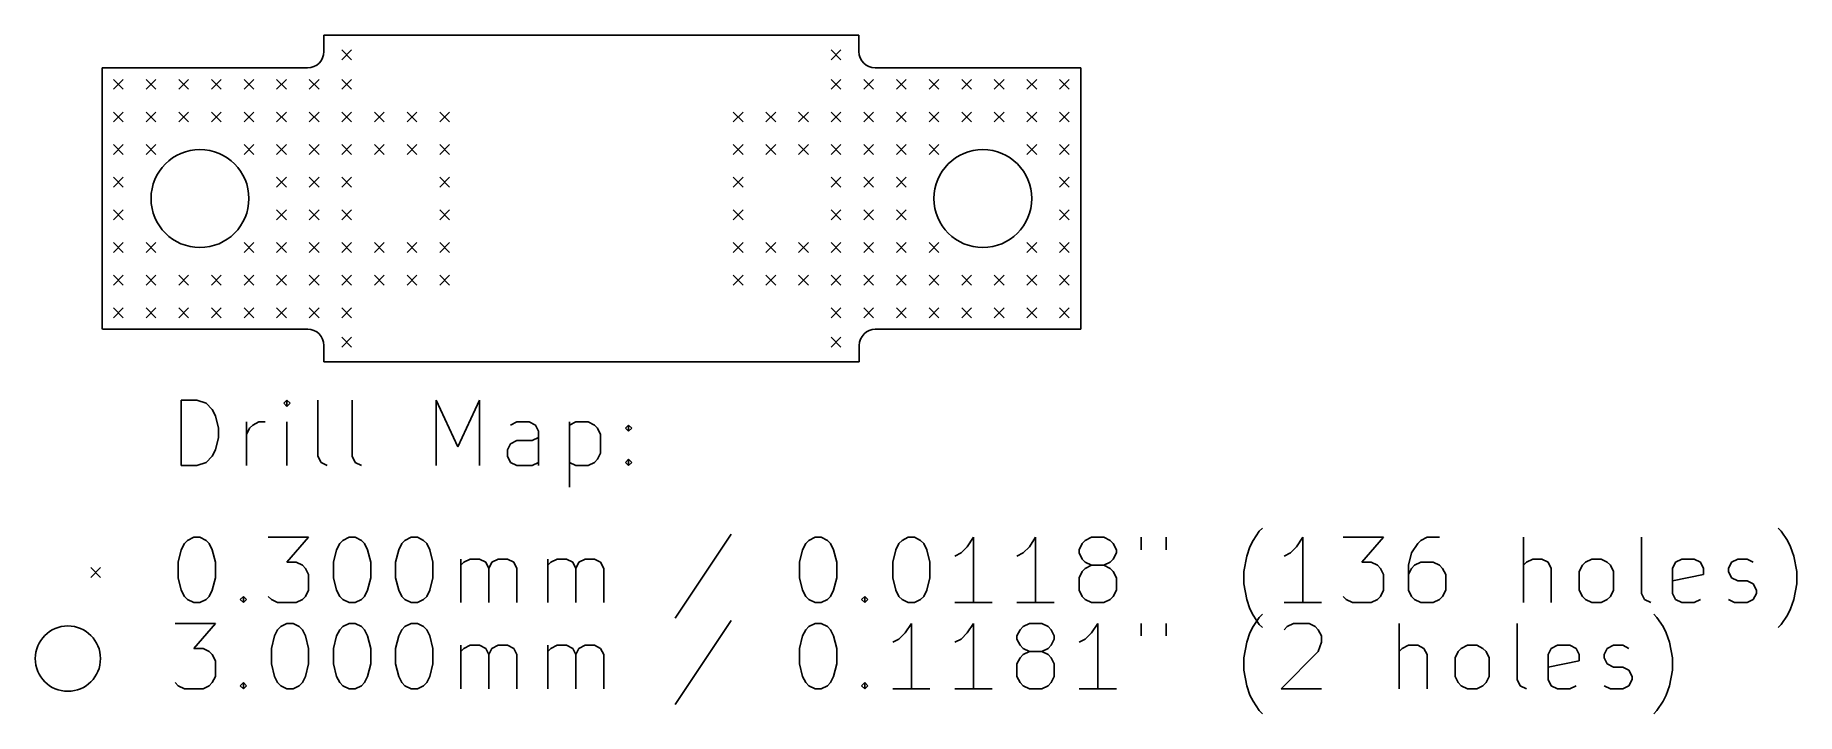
# Model space of a CAD drawing. Extents: x 182.9 to 236.9, y -165.8 to -145.
import ezdxf

# ---------------------------------------------------------------- set-up
doc = ezdxf.new("R2010")
doc.units = 0
doc.layers.add('BLACK', color=7, linetype='CONTINUOUS')

msp = doc.modelspace()

# ---------------------------------------------------------------- linework, layer by layer
at = {"layer": 'BLACK', "linetype": 'CONTINUOUS'}
for p, q in [((191.8, -145.5), (191.8, -145)), ((191.8, -145), (208.2, -145)), ((208.2, -145), (208.2, -145.5)), ((192.35, -145.45), (192.65, -145.75)), ((192.65, -145.45), (192.35, -145.75)), ((207.35, -145.45), (207.65, -145.75)), ((207.65, -145.45), (207.35, -145.75)), ((185, -154), (185, -146)), ((191.3, -146), (185, -146)), ((215, -146), (208.7, -146)), ((215, -146), (215, -154)), ((185.35, -146.35), (185.65, -146.65)), ((185.65, -146.35), (185.35, -146.65)), ((186.35, -146.35), (186.65, -146.65)), ((186.65, -146.35), (186.35, -146.65)), ((187.35, -146.35), (187.65, -146.65)), ((187.65, -146.35), (187.35, -146.65)), ((188.35, -146.35), (188.65, -146.65)), ((188.65, -146.35), (188.35, -146.65)), ((189.35, -146.35), (189.65, -146.65)), ((189.65, -146.35), (189.35, -146.65)), ((190.35, -146.35), (190.65, -146.65)), ((190.65, -146.35), (190.35, -146.65)), ((191.35, -146.35), (191.65, -146.65)), ((191.65, -146.35), (191.35, -146.65)), ((192.35, -146.35), (192.65, -146.65)), ((192.65, -146.35), (192.35, -146.65)), ((207.35, -146.35), (207.65, -146.65)), ((207.65, -146.35), (207.35, -146.65)), ((208.35, -146.35), (208.65, -146.65)), ((208.65, -146.35), (208.35, -146.65)), ((209.35, -146.35), (209.65, -146.65)), ((209.65, -146.35), (209.35, -146.65)), ((210.35, -146.35), (210.65, -146.65)), ((210.65, -146.35), (210.35, -146.65)), ((211.35, -146.35), (211.65, -146.65)), ((211.65, -146.35), (211.35, -146.65)), ((212.35, -146.35), (212.65, -146.65)), ((212.65, -146.35), (212.35, -146.65)), ((213.35, -146.35), (213.65, -146.65)), ((213.65, -146.35), (213.35, -146.65)), ((214.35, -146.35), (214.65, -146.65)), ((214.65, -146.35), (214.35, -146.65)), ((185.35, -147.35), (185.65, -147.65)), ((185.65, -147.35), (185.35, -147.65)), ((186.35, -147.35), (186.65, -147.65)), ((186.65, -147.35), (186.35, -147.65)), ((187.35, -147.35), (187.65, -147.65)), ((187.65, -147.35), (187.35, -147.65)), ((188.35, -147.35), (188.65, -147.65)), ((188.65, -147.35), (188.35, -147.65)), ((189.35, -147.35), (189.65, -147.65)), ((189.65, -147.35), (189.35, -147.65)), ((190.35, -147.35), (190.65, -147.65)), ((190.65, -147.35), (190.35, -147.65)), ((191.35, -147.35), (191.65, -147.65)), ((191.65, -147.35), (191.35, -147.65)), ((192.35, -147.35), (192.65, -147.65)), ((192.65, -147.35), (192.35, -147.65)), ((193.35, -147.35), (193.65, -147.65)), ((193.65, -147.35), (193.35, -147.65)), ((194.35, -147.35), (194.65, -147.65)), ((194.65, -147.35), (194.35, -147.65)), ((195.35, -147.35), (195.65, -147.65)), ((195.65, -147.35), (195.35, -147.65)), ((204.35, -147.35), (204.65, -147.65)), ((204.65, -147.35), (204.35, -147.65)), ((205.35, -147.35), (205.65, -147.65)), ((205.65, -147.35), (205.35, -147.65)), ((206.35, -147.35), (206.65, -147.65)), ((206.65, -147.35), (206.35, -147.65)), ((207.35, -147.35), (207.65, -147.65)), ((207.65, -147.35), (207.35, -147.65)), ((208.35, -147.35), (208.65, -147.65)), ((208.65, -147.35), (208.35, -147.65)), ((209.35, -147.35), (209.65, -147.65)), ((209.65, -147.35), (209.35, -147.65)), ((210.35, -147.35), (210.65, -147.65)), ((210.65, -147.35), (210.35, -147.65)), ((211.35, -147.35), (211.65, -147.65)), ((211.65, -147.35), (211.35, -147.65)), ((212.35, -147.35), (212.65, -147.65)), ((212.65, -147.35), (212.35, -147.65)), ((213.35, -147.35), (213.65, -147.65)), ((213.65, -147.35), (213.35, -147.65)), ((214.35, -147.35), (214.65, -147.65)), ((214.65, -147.35), (214.35, -147.65)), ((185.35, -148.35), (185.65, -148.65)), ((185.65, -148.35), (185.35, -148.65)), ((186.35, -148.35), (186.65, -148.65)), ((186.65, -148.35), (186.35, -148.65)), ((189.35, -148.35), (189.65, -148.65)), ((189.65, -148.35), (189.35, -148.65)), ((190.35, -148.35), (190.65, -148.65)), ((190.65, -148.35), (190.35, -148.65)), ((191.35, -148.35), (191.65, -148.65)), ((191.65, -148.35), (191.35, -148.65)), ((192.35, -148.35), (192.65, -148.65)), ((192.65, -148.35), (192.35, -148.65)), ((193.35, -148.35), (193.65, -148.65)), ((193.65, -148.35), (193.35, -148.65)), ((194.35, -148.35), (194.65, -148.65)), ((194.65, -148.35), (194.35, -148.65)), ((195.35, -148.35), (195.65, -148.65)), ((195.65, -148.35), (195.35, -148.65)), ((204.35, -148.35), (204.65, -148.65)), ((204.65, -148.35), (204.35, -148.65)), ((205.35, -148.35), (205.65, -148.65)), ((205.65, -148.35), (205.35, -148.65)), ((206.35, -148.35), (206.65, -148.65)), ((206.65, -148.35), (206.35, -148.65)), ((207.35, -148.35), (207.65, -148.65)), ((207.65, -148.35), (207.35, -148.65)), ((208.35, -148.35), (208.65, -148.65)), ((208.65, -148.35), (208.35, -148.65)), ((209.35, -148.35), (209.65, -148.65)), ((209.65, -148.35), (209.35, -148.65)), ((210.35, -148.35), (210.65, -148.65)), ((210.65, -148.35), (210.35, -148.65)), ((213.35, -148.35), (213.65, -148.65)), ((213.65, -148.35), (213.35, -148.65)), ((214.35, -148.35), (214.65, -148.65)), ((214.65, -148.35), (214.35, -148.65)), ((185.35, -149.35), (185.65, -149.65)), ((185.65, -149.35), (185.35, -149.65)), ((190.35, -149.35), (190.65, -149.65)), ((190.65, -149.35), (190.35, -149.65)), ((191.35, -149.35), (191.65, -149.65)), ((191.65, -149.35), (191.35, -149.65)), ((192.35, -149.35), (192.65, -149.65)), ((192.65, -149.35), (192.35, -149.65)), ((195.35, -149.35), (195.65, -149.65)), ((195.65, -149.35), (195.35, -149.65)), ((204.35, -149.35), (204.65, -149.65)), ((204.65, -149.35), (204.35, -149.65)), ((207.35, -149.35), (207.65, -149.65)), ((207.65, -149.35), (207.35, -149.65)), ((208.35, -149.35), (208.65, -149.65)), ((208.65, -149.35), (208.35, -149.65)), ((209.35, -149.35), (209.65, -149.65)), ((209.65, -149.35), (209.35, -149.65)), ((214.35, -149.35), (214.65, -149.65)), ((214.65, -149.35), (214.35, -149.65)), ((185.35, -150.35), (185.65, -150.65)), ((185.65, -150.35), (185.35, -150.65)), ((190.35, -150.35), (190.65, -150.65)), ((190.65, -150.35), (190.35, -150.65)), ((191.35, -150.35), (191.65, -150.65)), ((191.65, -150.35), (191.35, -150.65)), ((192.35, -150.35), (192.65, -150.65)), ((192.65, -150.35), (192.35, -150.65)), ((195.35, -150.35), (195.65, -150.65)), ((195.65, -150.35), (195.35, -150.65)), ((204.35, -150.35), (204.65, -150.65)), ((204.65, -150.35), (204.35, -150.65)), ((207.35, -150.35), (207.65, -150.65)), ((207.65, -150.35), (207.35, -150.65)), ((208.35, -150.35), (208.65, -150.65)), ((208.65, -150.35), (208.35, -150.65)), ((209.35, -150.35), (209.65, -150.65)), ((209.65, -150.35), (209.35, -150.65)), ((214.35, -150.35), (214.65, -150.65)), ((214.65, -150.35), (214.35, -150.65)), ((185.35, -151.35), (185.65, -151.65)), ((185.65, -151.35), (185.35, -151.65)), ((186.35, -151.35), (186.65, -151.65)), ((186.65, -151.35), (186.35, -151.65)), ((189.35, -151.35), (189.65, -151.65)), ((189.65, -151.35), (189.35, -151.65)), ((190.35, -151.35), (190.65, -151.65)), ((190.65, -151.35), (190.35, -151.65)), ((191.35, -151.35), (191.65, -151.65)), ((191.65, -151.35), (191.35, -151.65)), ((192.35, -151.35), (192.65, -151.65)), ((192.65, -151.35), (192.35, -151.65)), ((193.35, -151.35), (193.65, -151.65)), ((193.65, -151.35), (193.35, -151.65)), ((194.35, -151.35), (194.65, -151.65)), ((194.65, -151.35), (194.35, -151.65)), ((195.35, -151.35), (195.65, -151.65)), ((195.65, -151.35), (195.35, -151.65)), ((204.35, -151.35), (204.65, -151.65)), ((204.65, -151.35), (204.35, -151.65)), ((205.35, -151.35), (205.65, -151.65)), ((205.65, -151.35), (205.35, -151.65)), ((206.35, -151.35), (206.65, -151.65)), ((206.65, -151.35), (206.35, -151.65)), ((207.35, -151.35), (207.65, -151.65)), ((207.65, -151.35), (207.35, -151.65)), ((208.35, -151.35), (208.65, -151.65)), ((208.65, -151.35), (208.35, -151.65)), ((209.35, -151.35), (209.65, -151.65)), ((209.65, -151.35), (209.35, -151.65)), ((210.35, -151.35), (210.65, -151.65)), ((210.65, -151.35), (210.35, -151.65)), ((213.35, -151.35), (213.65, -151.65)), ((213.65, -151.35), (213.35, -151.65)), ((214.35, -151.35), (214.65, -151.65)), ((214.65, -151.35), (214.35, -151.65)), ((185.35, -152.35), (185.65, -152.65)), ((185.65, -152.35), (185.35, -152.65)), ((186.35, -152.35), (186.65, -152.65)), ((186.65, -152.35), (186.35, -152.65)), ((187.35, -152.35), (187.65, -152.65)), ((187.65, -152.35), (187.35, -152.65)), ((188.35, -152.35), (188.65, -152.65)), ((188.65, -152.35), (188.35, -152.65)), ((189.35, -152.35), (189.65, -152.65)), ((189.65, -152.35), (189.35, -152.65)), ((190.35, -152.35), (190.65, -152.65)), ((190.65, -152.35), (190.35, -152.65)), ((191.35, -152.35), (191.65, -152.65)), ((191.65, -152.35), (191.35, -152.65)), ((192.35, -152.35), (192.65, -152.65)), ((192.65, -152.35), (192.35, -152.65)), ((193.35, -152.35), (193.65, -152.65)), ((193.65, -152.35), (193.35, -152.65)), ((194.35, -152.35), (194.65, -152.65)), ((194.65, -152.35), (194.35, -152.65)), ((195.35, -152.35), (195.65, -152.65)), ((195.65, -152.35), (195.35, -152.65)), ((204.35, -152.35), (204.65, -152.65)), ((204.65, -152.35), (204.35, -152.65)), ((205.35, -152.35), (205.65, -152.65)), ((205.65, -152.35), (205.35, -152.65)), ((206.35, -152.35), (206.65, -152.65)), ((206.65, -152.35), (206.35, -152.65)), ((207.35, -152.35), (207.65, -152.65)), ((207.65, -152.35), (207.35, -152.65)), ((208.35, -152.35), (208.65, -152.65)), ((208.65, -152.35), (208.35, -152.65)), ((209.35, -152.35), (209.65, -152.65)), ((209.65, -152.35), (209.35, -152.65)), ((210.35, -152.35), (210.65, -152.65)), ((210.65, -152.35), (210.35, -152.65)), ((211.35, -152.35), (211.65, -152.65)), ((211.65, -152.35), (211.35, -152.65)), ((212.35, -152.35), (212.65, -152.65)), ((212.65, -152.35), (212.35, -152.65)), ((213.35, -152.35), (213.65, -152.65)), ((213.65, -152.35), (213.35, -152.65)), ((214.35, -152.35), (214.65, -152.65)), ((214.65, -152.35), (214.35, -152.65)), ((185.35, -153.35), (185.65, -153.65)), ((185.65, -153.35), (185.35, -153.65)), ((186.35, -153.35), (186.65, -153.65)), ((186.65, -153.35), (186.35, -153.65)), ((187.35, -153.35), (187.65, -153.65)), ((187.65, -153.35), (187.35, -153.65)), ((188.35, -153.35), (188.65, -153.65)), ((188.65, -153.35), (188.35, -153.65)), ((189.35, -153.35), (189.65, -153.65)), ((189.65, -153.35), (189.35, -153.65)), ((190.35, -153.35), (190.65, -153.65)), ((190.65, -153.35), (190.35, -153.65)), ((191.35, -153.35), (191.65, -153.65)), ((191.65, -153.35), (191.35, -153.65)), ((192.35, -153.35), (192.65, -153.65)), ((192.65, -153.35), (192.35, -153.65)), ((207.35, -153.35), (207.65, -153.65)), ((207.65, -153.35), (207.35, -153.65)), ((208.35, -153.35), (208.65, -153.65)), ((208.65, -153.35), (208.35, -153.65)), ((209.35, -153.35), (209.65, -153.65)), ((209.65, -153.35), (209.35, -153.65)), ((210.35, -153.35), (210.65, -153.65)), ((210.65, -153.35), (210.35, -153.65)), ((211.35, -153.35), (211.65, -153.65)), ((211.65, -153.35), (211.35, -153.65)), ((212.35, -153.35), (212.65, -153.65)), ((212.65, -153.35), (212.35, -153.65)), ((213.35, -153.35), (213.65, -153.65)), ((213.65, -153.35), (213.35, -153.65)), ((214.35, -153.35), (214.65, -153.65)), ((214.65, -153.35), (214.35, -153.65)), ((191.31, -154), (185.01, -154)), ((192.35, -154.25), (192.65, -154.55)), ((192.65, -154.25), (192.35, -154.55)), ((207.35, -154.25), (207.65, -154.55)), ((207.65, -154.25), (207.35, -154.55)), ((215, -154), (208.7, -154)), ((191.8, -154.5), (191.8, -155)), ((208.21, -155), (208.21, -154.5)), ((191.8, -155), (208.21, -155)), ((187.426, -158.175), (187.426, -156.175)), ((187.426, -156.175), (187.902, -156.175)), ((187.902, -156.175), (188.188, -156.27)), ((188.188, -156.27), (188.379, -156.461)), ((188.379, -156.461), (188.474, -156.651)), ((190.664, -156.175), (190.569, -156.27)), ((190.569, -156.27), (190.664, -156.366)), ((190.76, -156.27), (190.664, -156.175)), ((190.664, -156.175), (190.664, -156.366)), ((190.664, -156.366), (190.76, -156.27)), ((191.617, -157.89), (191.617, -156.175)), ((192.664, -157.89), (192.664, -156.175)), ((195.236, -158.175), (195.236, -156.175)), ((195.236, -156.175), (195.902, -157.604)), ((195.902, -157.604), (196.569, -156.175)), ((196.569, -156.175), (196.569, -158.175)), ((188.474, -156.651), (188.569, -157.032)), ((188.569, -157.032), (188.569, -157.318)), ((189.426, -158.175), (189.426, -156.842)), ((189.426, -157.223), (189.521, -157.032)), ((189.521, -157.032), (189.617, -156.937)), ((189.617, -156.937), (189.807, -156.842)), ((189.807, -156.842), (189.998, -156.842)), ((190.664, -158.175), (190.664, -156.842)), ((197.712, -156.842), (197.521, -156.937)), ((198.093, -156.842), (197.712, -156.842)), ((198.283, -156.937), (198.093, -156.842)), ((198.379, -157.128), (198.283, -156.937)), ((198.379, -158.175), (198.379, -157.128)), ((199.331, -156.842), (199.331, -158.842)), ((199.331, -156.937), (199.521, -156.842)), ((199.521, -156.842), (199.902, -156.842)), ((199.902, -156.842), (200.093, -156.937)), ((200.093, -156.937), (200.188, -157.032)), ((200.188, -157.032), (200.283, -157.223)), ((201.045, -157.032), (201.14, -156.937)), ((201.14, -157.128), (201.045, -157.032)), ((201.14, -156.937), (201.236, -157.032)), ((201.14, -156.937), (201.14, -157.128)), ((201.236, -157.032), (201.14, -157.128)), ((188.569, -157.318), (188.474, -157.699)), ((197.426, -157.699), (197.521, -157.509)), ((197.521, -157.509), (197.712, -157.413)), ((197.712, -157.413), (198.188, -157.413)), ((198.188, -157.413), (198.379, -157.318)), ((200.283, -157.223), (200.283, -157.794)), ((187.902, -158.175), (187.426, -158.175)), ((188.188, -158.08), (187.902, -158.175)), ((188.379, -157.89), (188.188, -158.08)), ((188.474, -157.699), (188.379, -157.89)), ((191.712, -158.08), (191.617, -157.89)), ((191.902, -158.175), (191.712, -158.08)), ((192.76, -158.08), (192.664, -157.89)), ((192.95, -158.175), (192.76, -158.08)), ((197.426, -157.89), (197.426, -157.699)), ((197.521, -158.08), (197.426, -157.89)), ((197.712, -158.175), (197.521, -158.08)), ((198.188, -158.175), (197.712, -158.175)), ((198.379, -158.08), (198.188, -158.175)), ((199.521, -158.175), (199.331, -158.08)), ((199.902, -158.175), (199.521, -158.175)), ((200.093, -158.08), (199.902, -158.175)), ((200.188, -157.985), (200.093, -158.08)), ((200.283, -157.794), (200.188, -157.985)), ((201.045, -158.08), (201.14, -157.985)), ((201.14, -158.175), (201.045, -158.08)), ((201.14, -157.985), (201.236, -158.08)), ((201.14, -157.985), (201.14, -158.175)), ((201.236, -158.08), (201.14, -158.175)), ((187.617, -160.47), (187.807, -160.375)), ((187.807, -160.375), (187.998, -160.375)), ((187.998, -160.375), (188.188, -160.47)), ((190.093, -160.375), (191.331, -160.375)), ((191.331, -160.375), (190.664, -161.137)), ((192.379, -160.47), (192.569, -160.375)), ((192.569, -160.375), (192.76, -160.375)), ((192.76, -160.375), (192.95, -160.47)), ((194.283, -160.47), (194.474, -160.375)), ((194.474, -160.375), (194.664, -160.375)), ((194.664, -160.375), (194.855, -160.47)), ((204.283, -160.28), (202.569, -162.851)), ((206.664, -160.47), (206.855, -160.375)), ((206.855, -160.375), (207.045, -160.375)), ((207.045, -160.375), (207.236, -160.47)), ((209.521, -160.47), (209.712, -160.375)), ((209.712, -160.375), (209.902, -160.375)), ((209.902, -160.375), (210.093, -160.47)), ((211.712, -160.375), (211.521, -160.661)), ((211.712, -162.375), (211.712, -160.375)), ((213.617, -160.375), (213.426, -160.661)), ((213.617, -162.375), (213.617, -160.375)), ((215.14, -160.47), (215.331, -160.375)), ((215.331, -160.375), (215.712, -160.375)), ((215.712, -160.375), (215.902, -160.47)), ((216.855, -160.375), (216.855, -160.756)), ((217.617, -160.375), (217.617, -160.756)), ((220.283, -160.47), (220.474, -160.185)), ((220.474, -160.185), (220.569, -160.09)), ((221.807, -160.375), (221.617, -160.661)), ((221.807, -162.375), (221.807, -160.375)), ((223.045, -160.375), (224.283, -160.375)), ((224.283, -160.375), (223.617, -161.137)), ((225.617, -160.375), (225.426, -160.47)), ((225.998, -160.375), (225.617, -160.375)), ((228.569, -162.375), (228.569, -160.375)), ((232.188, -162.09), (232.188, -160.375)), ((236.474, -160.185), (236.379, -160.09)), ((236.664, -160.47), (236.474, -160.185)), ((187.331, -161.137), (187.426, -160.756)), ((187.426, -160.756), (187.521, -160.566)), ((187.521, -160.566), (187.617, -160.47)), ((188.188, -160.47), (188.283, -160.566)), ((188.283, -160.566), (188.379, -160.756)), ((188.379, -160.756), (188.474, -161.137)), ((192.093, -161.137), (192.188, -160.756)), ((192.188, -160.756), (192.283, -160.566)), ((192.283, -160.566), (192.379, -160.47)), ((192.95, -160.47), (193.045, -160.566)), ((193.045, -160.566), (193.14, -160.756)), ((193.14, -160.756), (193.236, -161.137)), ((193.998, -161.137), (194.093, -160.756)), ((194.093, -160.756), (194.188, -160.566)), ((194.188, -160.566), (194.283, -160.47)), ((194.855, -160.47), (194.95, -160.566)), ((194.95, -160.566), (195.045, -160.756)), ((195.045, -160.756), (195.14, -161.137)), ((206.379, -161.137), (206.474, -160.756)), ((206.474, -160.756), (206.569, -160.566)), ((206.569, -160.566), (206.664, -160.47)), ((207.236, -160.47), (207.331, -160.566)), ((207.331, -160.566), (207.426, -160.756)), ((207.426, -160.756), (207.521, -161.137)), ((209.236, -161.137), (209.331, -160.756)), ((209.331, -160.756), (209.426, -160.566)), ((209.426, -160.566), (209.521, -160.47)), ((210.093, -160.47), (210.188, -160.566)), ((210.188, -160.566), (210.283, -160.756)), ((210.283, -160.756), (210.379, -161.137)), ((211.331, -160.851), (211.14, -160.947)), ((211.521, -160.661), (211.331, -160.851)), ((213.236, -160.851), (213.045, -160.947)), ((213.426, -160.661), (213.236, -160.851)), ((214.95, -160.756), (215.045, -160.566)), ((214.95, -160.851), (214.95, -160.756)), ((215.045, -161.042), (214.95, -160.851)), ((215.045, -160.566), (215.14, -160.47)), ((215.902, -160.47), (215.998, -160.566)), ((215.998, -160.566), (216.093, -160.756)), ((216.093, -160.851), (215.998, -161.042)), ((216.093, -160.756), (216.093, -160.851)), ((220.093, -160.947), (220.188, -160.661)), ((220.188, -160.661), (220.283, -160.47)), ((221.426, -160.851), (221.236, -160.947)), ((221.617, -160.661), (221.426, -160.851)), ((225.14, -160.851), (225.045, -161.232)), ((225.331, -160.566), (225.14, -160.851)), ((225.426, -160.47), (225.331, -160.566)), ((236.76, -160.661), (236.664, -160.47)), ((236.855, -160.947), (236.76, -160.661)), ((184.65, -161.3), (184.95, -161.6)), ((184.95, -161.3), (184.65, -161.6)), ((187.331, -161.613), (187.331, -161.137)), ((188.474, -161.137), (188.474, -161.613)), ((190.664, -161.137), (190.95, -161.137)), ((190.95, -161.137), (191.14, -161.232)), ((191.14, -161.232), (191.236, -161.328)), ((191.236, -161.328), (191.331, -161.518)), ((192.093, -161.613), (192.093, -161.137)), ((193.236, -161.137), (193.236, -161.613)), ((193.998, -161.613), (193.998, -161.137)), ((195.14, -161.137), (195.14, -161.613)), ((195.998, -162.375), (195.998, -161.042)), ((195.998, -161.232), (196.093, -161.137)), ((196.093, -161.137), (196.283, -161.042)), ((196.283, -161.042), (196.569, -161.042)), ((196.569, -161.042), (196.76, -161.137)), ((196.76, -161.137), (196.855, -161.328)), ((196.855, -161.328), (196.95, -161.137)), ((196.855, -161.328), (196.855, -162.375)), ((196.95, -161.137), (197.14, -161.042)), ((197.14, -161.042), (197.426, -161.042)), ((197.426, -161.042), (197.617, -161.137)), ((197.617, -161.137), (197.712, -161.328)), ((197.712, -161.328), (197.712, -162.375)), ((198.664, -162.375), (198.664, -161.042)), ((198.664, -161.232), (198.76, -161.137)), ((198.76, -161.137), (198.95, -161.042)), ((198.95, -161.042), (199.236, -161.042)), ((199.236, -161.042), (199.426, -161.137)), ((199.426, -161.137), (199.521, -161.328)), ((199.521, -161.328), (199.617, -161.137)), ((199.521, -161.328), (199.521, -162.375)), ((199.617, -161.137), (199.807, -161.042)), ((199.807, -161.042), (200.093, -161.042)), ((200.093, -161.042), (200.283, -161.137)), ((200.283, -161.137), (200.379, -161.328)), ((200.379, -161.328), (200.379, -162.375)), ((206.379, -161.613), (206.379, -161.137)), ((207.521, -161.137), (207.521, -161.613)), ((209.236, -161.613), (209.236, -161.137)), ((210.379, -161.137), (210.379, -161.613)), ((215.045, -161.423), (214.95, -161.613)), ((215.14, -161.137), (215.045, -161.042)), ((215.14, -161.328), (215.045, -161.423)), ((215.331, -161.232), (215.14, -161.137)), ((215.331, -161.232), (215.14, -161.328)), ((215.712, -161.232), (215.331, -161.232)), ((215.902, -161.137), (215.712, -161.232)), ((215.902, -161.328), (215.712, -161.232)), ((215.998, -161.042), (215.902, -161.137)), ((215.998, -161.423), (215.902, -161.328)), ((216.093, -161.613), (215.998, -161.423)), ((219.998, -161.423), (220.093, -160.947)), ((219.998, -161.804), (219.998, -161.423)), ((223.617, -161.137), (223.902, -161.137)), ((223.902, -161.137), (224.093, -161.232)), ((224.093, -161.232), (224.188, -161.328)), ((224.188, -161.328), (224.283, -161.518)), ((225.045, -161.232), (225.045, -161.994)), ((225.14, -161.328), (225.045, -161.518)), ((225.236, -161.232), (225.14, -161.328)), ((225.426, -161.137), (225.236, -161.232)), ((225.807, -161.137), (225.426, -161.137)), ((225.998, -161.232), (225.807, -161.137)), ((226.093, -161.328), (225.998, -161.232)), ((226.188, -161.518), (226.093, -161.328)), ((228.664, -161.137), (228.569, -161.232)), ((228.855, -161.042), (228.664, -161.137)), ((229.14, -161.042), (228.855, -161.042)), ((229.331, -161.137), (229.14, -161.042)), ((229.426, -161.328), (229.331, -161.137)), ((229.426, -162.375), (229.426, -161.328)), ((230.283, -161.423), (230.379, -161.232)), ((230.283, -161.994), (230.283, -161.423)), ((230.379, -161.232), (230.474, -161.137)), ((230.474, -161.137), (230.664, -161.042)), ((230.664, -161.042), (230.95, -161.042)), ((230.95, -161.042), (231.14, -161.137)), ((231.14, -161.137), (231.236, -161.232)), ((231.236, -161.232), (231.331, -161.423)), ((231.331, -161.423), (231.331, -161.994)), ((233.14, -161.328), (233.236, -161.137)), ((233.14, -162.09), (233.14, -161.328)), ((233.236, -161.137), (233.426, -161.042)), ((233.426, -161.042), (233.807, -161.042)), ((233.807, -161.042), (233.998, -161.137)), ((233.998, -161.137), (234.093, -161.328)), ((234.093, -161.328), (234.093, -161.518)), ((234.855, -161.328), (234.95, -161.137)), ((234.855, -161.423), (234.855, -161.328)), ((234.95, -161.613), (234.855, -161.423)), ((234.95, -161.137), (235.14, -161.042)), ((235.14, -161.042), (235.426, -161.042)), ((235.426, -161.042), (235.617, -161.137)), ((236.95, -161.423), (236.855, -160.947)), ((236.95, -161.804), (236.95, -161.423)), ((187.426, -161.994), (187.331, -161.613)), ((187.521, -162.185), (187.426, -161.994)), ((188.379, -161.994), (188.283, -162.185)), ((188.474, -161.613), (188.379, -161.994)), ((191.331, -161.994), (191.236, -162.185)), ((191.331, -161.518), (191.331, -161.994)), ((192.188, -161.994), (192.093, -161.613)), ((192.283, -162.185), (192.188, -161.994)), ((193.14, -161.994), (193.045, -162.185)), ((193.236, -161.613), (193.14, -161.994)), ((194.093, -161.994), (193.998, -161.613)), ((194.188, -162.185), (194.093, -161.994)), ((195.045, -161.994), (194.95, -162.185)), ((195.14, -161.613), (195.045, -161.994)), ((206.474, -161.994), (206.379, -161.613)), ((206.569, -162.185), (206.474, -161.994)), ((207.426, -161.994), (207.331, -162.185)), ((207.521, -161.613), (207.426, -161.994)), ((209.331, -161.994), (209.236, -161.613)), ((209.426, -162.185), (209.331, -161.994)), ((210.283, -161.994), (210.188, -162.185)), ((210.379, -161.613), (210.283, -161.994)), ((214.95, -161.613), (214.95, -161.994)), ((214.95, -161.994), (215.045, -162.185)), ((215.998, -162.185), (216.093, -161.994)), ((216.093, -161.994), (216.093, -161.613)), ((220.093, -162.28), (219.998, -161.804)), ((224.283, -161.994), (224.188, -162.185)), ((224.283, -161.518), (224.283, -161.994)), ((225.045, -161.994), (225.14, -162.185)), ((226.093, -162.185), (226.188, -161.994)), ((226.188, -161.994), (226.188, -161.518)), ((230.379, -162.185), (230.283, -161.994)), ((231.331, -161.994), (231.236, -162.185)), ((234.093, -161.518), (233.14, -161.709)), ((235.14, -161.709), (234.95, -161.613)), ((235.426, -161.709), (235.14, -161.709)), ((235.617, -161.804), (235.426, -161.709)), ((235.712, -161.994), (235.617, -161.804)), ((235.712, -162.09), (235.712, -161.994)), ((236.855, -162.28), (236.95, -161.804)), ((187.617, -162.28), (187.521, -162.185)), ((187.807, -162.375), (187.617, -162.28)), ((187.998, -162.375), (187.807, -162.375)), ((188.188, -162.28), (187.998, -162.375)), ((188.283, -162.185), (188.188, -162.28)), ((189.236, -162.28), (189.331, -162.185)), ((189.331, -162.375), (189.236, -162.28)), ((189.331, -162.185), (189.426, -162.28)), ((189.331, -162.185), (189.331, -162.375)), ((189.426, -162.28), (189.331, -162.375)), ((190.188, -162.28), (190.093, -162.185)), ((190.379, -162.375), (190.188, -162.28)), ((190.95, -162.375), (190.379, -162.375)), ((191.14, -162.28), (190.95, -162.375)), ((191.236, -162.185), (191.14, -162.28)), ((192.379, -162.28), (192.283, -162.185)), ((192.569, -162.375), (192.379, -162.28)), ((192.76, -162.375), (192.569, -162.375)), ((192.95, -162.28), (192.76, -162.375)), ((193.045, -162.185), (192.95, -162.28)), ((194.283, -162.28), (194.188, -162.185)), ((194.474, -162.375), (194.283, -162.28)), ((194.664, -162.375), (194.474, -162.375)), ((194.855, -162.28), (194.664, -162.375)), ((194.95, -162.185), (194.855, -162.28)), ((206.664, -162.28), (206.569, -162.185)), ((206.855, -162.375), (206.664, -162.28)), ((207.045, -162.375), (206.855, -162.375)), ((207.236, -162.28), (207.045, -162.375)), ((207.331, -162.185), (207.236, -162.28)), ((208.283, -162.28), (208.379, -162.185)), ((208.379, -162.375), (208.283, -162.28)), ((208.379, -162.185), (208.474, -162.28)), ((208.379, -162.185), (208.379, -162.375)), ((208.474, -162.28), (208.379, -162.375)), ((209.521, -162.28), (209.426, -162.185)), ((209.712, -162.375), (209.521, -162.28)), ((209.902, -162.375), (209.712, -162.375)), ((210.093, -162.28), (209.902, -162.375)), ((210.188, -162.185), (210.093, -162.28)), ((212.283, -162.375), (211.14, -162.375)), ((214.188, -162.375), (213.045, -162.375)), ((215.045, -162.185), (215.14, -162.28)), ((215.14, -162.28), (215.331, -162.375)), ((215.331, -162.375), (215.712, -162.375)), ((215.712, -162.375), (215.902, -162.28)), ((215.902, -162.28), (215.998, -162.185)), ((220.188, -162.566), (220.093, -162.28)), ((222.379, -162.375), (221.236, -162.375)), ((223.14, -162.28), (223.045, -162.185)), ((223.331, -162.375), (223.14, -162.28)), ((223.902, -162.375), (223.331, -162.375)), ((224.093, -162.28), (223.902, -162.375)), ((224.188, -162.185), (224.093, -162.28)), ((225.14, -162.185), (225.236, -162.28)), ((225.236, -162.28), (225.426, -162.375)), ((225.426, -162.375), (225.807, -162.375)), ((225.807, -162.375), (225.998, -162.28)), ((225.998, -162.28), (226.093, -162.185)), ((230.474, -162.28), (230.379, -162.185)), ((230.664, -162.375), (230.474, -162.28)), ((230.95, -162.375), (230.664, -162.375)), ((231.14, -162.28), (230.95, -162.375)), ((231.236, -162.185), (231.14, -162.28)), ((232.283, -162.28), (232.188, -162.09)), ((232.474, -162.375), (232.283, -162.28)), ((233.236, -162.28), (233.14, -162.09)), ((233.426, -162.375), (233.236, -162.28)), ((233.807, -162.375), (233.426, -162.375)), ((233.998, -162.28), (233.807, -162.375)), ((234.855, -162.28), (235.045, -162.375)), ((235.045, -162.375), (235.426, -162.375)), ((235.426, -162.375), (235.617, -162.28)), ((235.617, -162.28), (235.712, -162.09)), ((236.76, -162.566), (236.855, -162.28)), ((187.236, -163.015), (188.474, -163.015)), ((188.474, -163.015), (187.807, -163.777)), ((190.474, -163.11), (190.664, -163.015)), ((190.664, -163.015), (190.855, -163.015)), ((190.855, -163.015), (191.045, -163.11)), ((192.379, -163.11), (192.569, -163.015)), ((192.569, -163.015), (192.76, -163.015)), ((192.76, -163.015), (192.95, -163.11)), ((194.283, -163.11), (194.474, -163.015)), ((194.474, -163.015), (194.664, -163.015)), ((194.664, -163.015), (194.855, -163.11)), ((204.283, -162.92), (202.569, -165.491)), ((206.664, -163.11), (206.855, -163.015)), ((206.855, -163.015), (207.045, -163.015)), ((207.045, -163.015), (207.236, -163.11)), ((209.807, -163.015), (209.617, -163.301)), ((209.807, -165.015), (209.807, -163.015)), ((211.712, -163.015), (211.521, -163.301)), ((211.712, -165.015), (211.712, -163.015)), ((213.236, -163.11), (213.426, -163.015)), ((213.426, -163.015), (213.807, -163.015)), ((213.807, -163.015), (213.998, -163.11)), ((215.521, -163.015), (215.331, -163.301)), ((215.521, -165.015), (215.521, -163.015)), ((216.855, -163.015), (216.855, -163.396)), ((217.617, -163.015), (217.617, -163.396)), ((220.283, -162.756), (220.188, -162.566)), ((220.474, -163.042), (220.283, -162.756)), ((220.283, -163.11), (220.474, -162.825)), ((220.474, -162.825), (220.569, -162.73)), ((220.569, -163.137), (220.474, -163.042)), ((221.331, -163.11), (221.521, -163.015)), ((221.521, -163.015), (221.998, -163.015)), ((221.998, -163.015), (222.188, -163.11)), ((224.76, -165.015), (224.76, -163.015)), ((228.379, -164.73), (228.379, -163.015)), ((232.664, -162.825), (232.569, -162.73)), ((232.855, -163.11), (232.664, -162.825)), ((236.379, -163.137), (236.474, -163.042)), ((236.474, -163.042), (236.664, -162.756)), ((236.664, -162.756), (236.76, -162.566)), ((190.188, -163.777), (190.283, -163.396)), ((190.283, -163.396), (190.379, -163.206)), ((190.379, -163.206), (190.474, -163.11)), ((191.045, -163.11), (191.14, -163.206)), ((191.14, -163.206), (191.236, -163.396)), ((191.236, -163.396), (191.331, -163.777)), ((192.093, -163.777), (192.188, -163.396)), ((192.188, -163.396), (192.283, -163.206)), ((192.283, -163.206), (192.379, -163.11)), ((192.95, -163.11), (193.045, -163.206)), ((193.045, -163.206), (193.14, -163.396)), ((193.14, -163.396), (193.236, -163.777)), ((193.998, -163.777), (194.093, -163.396)), ((194.093, -163.396), (194.188, -163.206)), ((194.188, -163.206), (194.283, -163.11)), ((194.855, -163.11), (194.95, -163.206)), ((194.95, -163.206), (195.045, -163.396)), ((195.045, -163.396), (195.14, -163.777)), ((206.379, -163.777), (206.474, -163.396)), ((206.474, -163.396), (206.569, -163.206)), ((206.569, -163.206), (206.664, -163.11)), ((207.236, -163.11), (207.331, -163.206)), ((207.331, -163.206), (207.426, -163.396)), ((207.426, -163.396), (207.521, -163.777)), ((209.426, -163.491), (209.236, -163.587)), ((209.617, -163.301), (209.426, -163.491)), ((211.331, -163.491), (211.14, -163.587)), ((211.521, -163.301), (211.331, -163.491)), ((213.045, -163.396), (213.14, -163.206)), ((213.045, -163.491), (213.045, -163.396)), ((213.14, -163.682), (213.045, -163.491)), ((213.14, -163.206), (213.236, -163.11)), ((213.998, -163.11), (214.093, -163.206)), ((214.093, -163.206), (214.188, -163.396)), ((214.188, -163.491), (214.093, -163.682)), ((214.188, -163.396), (214.188, -163.491)), ((215.14, -163.491), (214.95, -163.587)), ((215.331, -163.301), (215.14, -163.491)), ((219.998, -164.063), (220.093, -163.587)), ((220.093, -163.587), (220.188, -163.301)), ((220.188, -163.301), (220.283, -163.11)), ((221.236, -163.206), (221.331, -163.11)), ((222.188, -163.11), (222.283, -163.206)), ((222.283, -163.206), (222.379, -163.396)), ((222.379, -163.587), (222.283, -163.872)), ((222.379, -163.396), (222.379, -163.587)), ((232.95, -163.301), (232.855, -163.11)), ((233.045, -163.587), (232.95, -163.301)), ((233.14, -164.063), (233.045, -163.587)), ((187.807, -163.777), (188.093, -163.777)), ((188.093, -163.777), (188.283, -163.872)), ((188.283, -163.872), (188.379, -163.968)), ((188.379, -163.968), (188.474, -164.158)), ((188.474, -164.158), (188.474, -164.634)), ((190.188, -164.253), (190.188, -163.777)), ((191.331, -163.777), (191.331, -164.253)), ((192.093, -164.253), (192.093, -163.777)), ((193.236, -163.777), (193.236, -164.253)), ((193.998, -164.253), (193.998, -163.777)), ((195.14, -163.777), (195.14, -164.253)), ((195.998, -165.015), (195.998, -163.682)), ((195.998, -163.872), (196.093, -163.777)), ((196.093, -163.777), (196.283, -163.682)), ((196.283, -163.682), (196.569, -163.682)), ((196.569, -163.682), (196.76, -163.777)), ((196.76, -163.777), (196.855, -163.968)), ((196.855, -163.968), (196.95, -163.777)), ((196.855, -163.968), (196.855, -165.015)), ((196.95, -163.777), (197.14, -163.682)), ((197.14, -163.682), (197.426, -163.682)), ((197.426, -163.682), (197.617, -163.777)), ((197.617, -163.777), (197.712, -163.968)), ((197.712, -163.968), (197.712, -165.015)), ((198.664, -165.015), (198.664, -163.682)), ((198.664, -163.872), (198.76, -163.777)), ((198.76, -163.777), (198.95, -163.682)), ((198.95, -163.682), (199.236, -163.682)), ((199.236, -163.682), (199.426, -163.777)), ((199.426, -163.777), (199.521, -163.968)), ((199.521, -163.968), (199.617, -163.777)), ((199.521, -163.968), (199.521, -165.015)), ((199.617, -163.777), (199.807, -163.682)), ((199.807, -163.682), (200.093, -163.682)), ((200.093, -163.682), (200.283, -163.777)), ((200.283, -163.777), (200.379, -163.968)), ((200.379, -163.968), (200.379, -165.015)), ((206.379, -164.253), (206.379, -163.777)), ((207.521, -163.777), (207.521, -164.253)), ((213.14, -164.063), (213.045, -164.253)), ((213.236, -163.777), (213.14, -163.682)), ((213.236, -163.968), (213.14, -164.063)), ((213.426, -163.872), (213.236, -163.777)), ((213.426, -163.872), (213.236, -163.968)), ((213.807, -163.872), (213.426, -163.872)), ((213.998, -163.777), (213.807, -163.872)), ((213.998, -163.968), (213.807, -163.872)), ((214.093, -163.682), (213.998, -163.777)), ((214.093, -164.063), (213.998, -163.968)), ((214.188, -164.253), (214.093, -164.063)), ((219.998, -164.444), (219.998, -164.063)), ((222.283, -163.872), (221.14, -165.015)), ((224.855, -163.777), (224.76, -163.872)), ((225.045, -163.682), (224.855, -163.777)), ((225.331, -163.682), (225.045, -163.682)), ((225.521, -163.777), (225.331, -163.682)), ((225.617, -163.968), (225.521, -163.777)), ((225.617, -165.015), (225.617, -163.968)), ((226.474, -164.063), (226.569, -163.872)), ((226.474, -164.634), (226.474, -164.063)), ((226.569, -163.872), (226.664, -163.777)), ((226.664, -163.777), (226.855, -163.682)), ((226.855, -163.682), (227.14, -163.682)), ((227.14, -163.682), (227.331, -163.777)), ((227.331, -163.777), (227.426, -163.872)), ((227.426, -163.872), (227.521, -164.063)), ((227.521, -164.063), (227.521, -164.634)), ((229.331, -163.968), (229.426, -163.777)), ((229.331, -164.73), (229.331, -163.968)), ((230.283, -164.158), (229.331, -164.349)), ((229.426, -163.777), (229.617, -163.682)), ((229.617, -163.682), (229.998, -163.682)), ((229.998, -163.682), (230.188, -163.777)), ((230.188, -163.777), (230.283, -163.968)), ((230.283, -163.968), (230.283, -164.158)), ((231.045, -163.968), (231.14, -163.777)), ((231.045, -164.063), (231.045, -163.968)), ((231.14, -164.253), (231.045, -164.063)), ((231.14, -163.777), (231.331, -163.682)), ((231.331, -163.682), (231.617, -163.682)), ((231.617, -163.682), (231.807, -163.777)), ((233.14, -164.444), (233.14, -164.063)), ((188.474, -164.634), (188.379, -164.825)), ((190.283, -164.634), (190.188, -164.253)), ((190.379, -164.825), (190.283, -164.634)), ((191.236, -164.634), (191.14, -164.825)), ((191.331, -164.253), (191.236, -164.634)), ((192.188, -164.634), (192.093, -164.253)), ((192.283, -164.825), (192.188, -164.634)), ((193.14, -164.634), (193.045, -164.825)), ((193.236, -164.253), (193.14, -164.634)), ((194.093, -164.634), (193.998, -164.253)), ((194.188, -164.825), (194.093, -164.634)), ((195.045, -164.634), (194.95, -164.825)), ((195.14, -164.253), (195.045, -164.634)), ((206.474, -164.634), (206.379, -164.253)), ((206.569, -164.825), (206.474, -164.634)), ((207.426, -164.634), (207.331, -164.825)), ((207.521, -164.253), (207.426, -164.634)), ((213.045, -164.253), (213.045, -164.634)), ((213.045, -164.634), (213.14, -164.825)), ((214.093, -164.825), (214.188, -164.634)), ((214.188, -164.634), (214.188, -164.253)), ((220.093, -164.92), (219.998, -164.444)), ((226.569, -164.825), (226.474, -164.634)), ((227.521, -164.634), (227.426, -164.825)), ((231.331, -164.349), (231.14, -164.253)), ((231.617, -164.349), (231.331, -164.349)), ((231.807, -164.444), (231.617, -164.349)), ((231.902, -164.634), (231.807, -164.444)), ((231.902, -164.73), (231.902, -164.634)), ((233.045, -164.92), (233.14, -164.444)), ((187.331, -164.92), (187.236, -164.825)), ((187.521, -165.015), (187.331, -164.92)), ((188.093, -165.015), (187.521, -165.015)), ((188.283, -164.92), (188.093, -165.015)), ((188.379, -164.825), (188.283, -164.92)), ((189.236, -164.92), (189.331, -164.825)), ((189.331, -165.015), (189.236, -164.92)), ((189.331, -164.825), (189.426, -164.92)), ((189.331, -164.825), (189.331, -165.015)), ((189.426, -164.92), (189.331, -165.015)), ((190.474, -164.92), (190.379, -164.825)), ((190.664, -165.015), (190.474, -164.92)), ((190.855, -165.015), (190.664, -165.015)), ((191.045, -164.92), (190.855, -165.015)), ((191.14, -164.825), (191.045, -164.92)), ((192.379, -164.92), (192.283, -164.825)), ((192.569, -165.015), (192.379, -164.92)), ((192.76, -165.015), (192.569, -165.015)), ((192.95, -164.92), (192.76, -165.015)), ((193.045, -164.825), (192.95, -164.92)), ((194.283, -164.92), (194.188, -164.825)), ((194.474, -165.015), (194.283, -164.92)), ((194.664, -165.015), (194.474, -165.015)), ((194.855, -164.92), (194.664, -165.015)), ((194.95, -164.825), (194.855, -164.92)), ((206.664, -164.92), (206.569, -164.825)), ((206.855, -165.015), (206.664, -164.92)), ((207.045, -165.015), (206.855, -165.015)), ((207.236, -164.92), (207.045, -165.015)), ((207.331, -164.825), (207.236, -164.92)), ((208.283, -164.92), (208.379, -164.825)), ((208.379, -165.015), (208.283, -164.92)), ((208.379, -164.825), (208.474, -164.92)), ((208.379, -164.825), (208.379, -165.015)), ((208.474, -164.92), (208.379, -165.015)), ((210.379, -165.015), (209.236, -165.015)), ((212.283, -165.015), (211.14, -165.015)), ((213.14, -164.825), (213.236, -164.92)), ((213.236, -164.92), (213.426, -165.015)), ((213.426, -165.015), (213.807, -165.015)), ((213.807, -165.015), (213.998, -164.92)), ((213.998, -164.92), (214.093, -164.825)), ((216.093, -165.015), (214.95, -165.015)), ((220.188, -165.206), (220.093, -164.92)), ((220.283, -165.396), (220.188, -165.206)), ((221.14, -165.015), (222.379, -165.015)), ((226.664, -164.92), (226.569, -164.825)), ((226.855, -165.015), (226.664, -164.92)), ((227.14, -165.015), (226.855, -165.015)), ((227.331, -164.92), (227.14, -165.015)), ((227.426, -164.825), (227.331, -164.92)), ((228.474, -164.92), (228.379, -164.73)), ((228.664, -165.015), (228.474, -164.92)), ((229.426, -164.92), (229.331, -164.73)), ((229.617, -165.015), (229.426, -164.92)), ((229.998, -165.015), (229.617, -165.015)), ((230.188, -164.92), (229.998, -165.015)), ((231.045, -164.92), (231.236, -165.015)), ((231.236, -165.015), (231.617, -165.015)), ((231.617, -165.015), (231.807, -164.92)), ((231.807, -164.92), (231.902, -164.73)), ((232.855, -165.396), (232.95, -165.206)), ((232.95, -165.206), (233.045, -164.92)), ((220.474, -165.682), (220.283, -165.396)), ((220.569, -165.777), (220.474, -165.682)), ((232.569, -165.777), (232.664, -165.682)), ((232.664, -165.682), (232.855, -165.396))]:
    msp.add_line(p, q, dxfattribs=at)
at = {"layer": 'BLACK'}
for centre, radius in [((188, -150), 1.5), ((212, -150), 1.5), ((183.95, -164.09), 1)]:
    msp.add_circle(centre, radius, dxfattribs=at)
for centre, start, end in [((191.3, -145.5), -90, 0), ((208.7, -145.5), -180, -90), ((191.3, -154.5), 0, 90), ((208.71, -154.5), 90, 180)]:
    msp.add_arc(centre, 0.5, start, end, dxfattribs=at)

doc.saveas('drawing.dxf')
